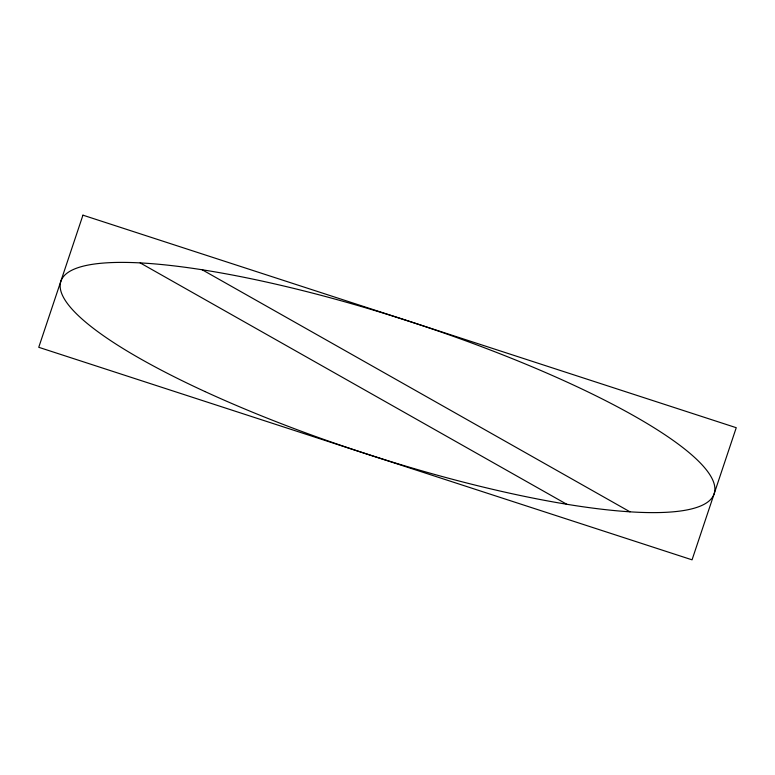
<?xml version="1.0" encoding="UTF-8"?>
<svg xmlns="http://www.w3.org/2000/svg" width="775" height="775" viewBox="0 0 775 775"><rect width="100%" height="100%" fill="white"/><g stroke="black" fill="none" stroke-linecap="round" stroke-linejoin="round"><path stroke-width="1.16" d="M202.197 269.768L629.998 511.829M140.159 262.89L566.748 504.263M82.944 215.169L38.75 347.297L692.056 559.831L736.25 427.703L82.944 215.169M205.036 391.578A343.509 69.663 18 0 0 714.153 493.762A343.509 69.663 18 0 0 243.311 277.159A343.509 69.663 18 0 0 205.036 391.578"/></g></svg>
